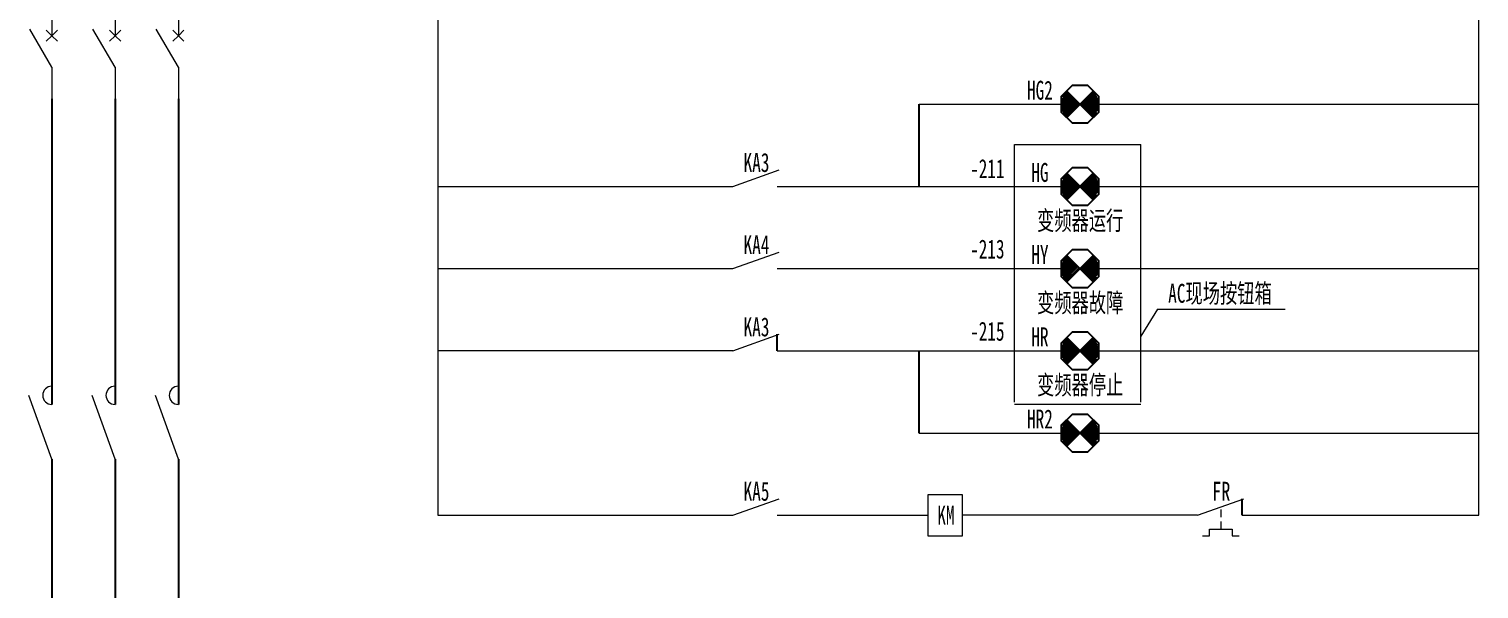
# Model space of a CAD drawing. Header units: millimetres. Extents: x 257344 to 1270023, y 272924 to 540726.
# Drawn here: x 793953 to 816870, y 304778 to 313635 of the extents above; entities that cross this region are included whole.
import ezdxf
from ezdxf.enums import TextEntityAlignment as Align

# ---------------------------------------------------------------- set-up
doc = ezdxf.new("R2010")
doc.units = ezdxf.units.MM
doc.linetypes.add('常规', pattern=[20, 10, 0, 10])
doc.layers.add('1轮廓实线层', color=7, linetype='Continuous', lineweight=18)
doc.layers.add('_0', color=7, linetype='Continuous', lineweight=25)
for name, color, linetype in [('BORDER', 7, 'Continuous'), ('MX', 3, 'Continuous'), ('TEXT', 4, 'Continuous'), ('动力平面导线层', 3, '常规'), ('标注-照明', 7, 'Continuous'), ('照明平面导线层', 3, 'Continuous')]:
    doc.layers.add(name, color=color, linetype=linetype)
doc.styles.add('IDQSTYLE', font='', dxfattribs={"width": 0.7})
doc.styles.add('标准', font='', dxfattribs={"width": 0.667})
doc.styles.get('IDQSTYLE').set_extended_font_data('NSimSun')
doc.styles.get('标准').set_extended_font_data('NSimSun')

# ---------------------------------------------------------------- blocks, each defined once
blk = doc.blocks.new('*U36')
at = {"layer": '1轮廓实线层'}
for p, q in [((0, 15), (0, 10)), ((0, 5), (-3.5, 11.06)), ((0, 10), (-0.88, 10.88)), ((0, 10), (-0.88, 9.12)), ((0, 10), (0.88, 10.88)), ((0, 10), (0.88, 9.12)), ((0, 5), (0, 0))]:
    blk.add_line(p, q, dxfattribs=at)

msp = doc.modelspace()

# ---------------------------------------------------------------- hatches: boundary and pattern name
at = {"linetype": 'ByBlock', "lineweight": 25}
h = msp.add_hatch(dxfattribs=at)
h.set_pattern_fill('ANSI31', color=3, scale=184.8, style=0)
h.set_pattern_definition([(45, (246161.657, 314639.135), (-16.3341666, 16.3341666), [])])
h.paths.add_polyline_path([(810564.01725, 312444.17404), (810355.11356, 312653.42488, 0.1991281417), (810268.33725, 312444.17404, 0.1986966109), (810354.76641, 312235.27036)])
h.paths.add_polyline_path([(810773.26809, 312653.07772), (810564.01725, 312444.17404), (810772.92093, 312234.9232, 0.1991281417), (810859.69725, 312444.17404, 0.1986966109)])
h = msp.add_hatch(dxfattribs=at)
h.set_pattern_fill('ANSI31', color=3, scale=184.8, style=0)
h.set_pattern_definition([(45, (246161.657, 313339.135), (-16.3341666, 16.3341666), [])])
h.paths.add_polyline_path([(810564.01725, 311144.17404), (810355.11356, 311353.42488, 0.1991281417), (810268.33725, 311144.17404, 0.1986966109), (810354.76641, 310935.27036)])
h.paths.add_polyline_path([(810773.26809, 311353.07772), (810564.01725, 311144.17404), (810772.92093, 310934.9232, 0.1991281417), (810859.69725, 311144.17404, 0.1986966109)])
h = msp.add_hatch(dxfattribs=at)
h.set_pattern_fill('ANSI31', color=2, scale=184.8, style=0)
h.set_pattern_definition([(45, (246161.657, 312039.135), (-16.3341666, 16.3341666), [])])
h.paths.add_polyline_path([(810564.01725, 309844.17404), (810355.11356, 310053.42488, 0.1991281417), (810268.33725, 309844.17404, 0.1986966109), (810354.76641, 309635.27036)])
h.paths.add_polyline_path([(810773.26809, 310053.07772), (810564.01725, 309844.17404), (810772.92093, 309634.9232, 0.1991281417), (810859.69725, 309844.17404, 0.1986966109)])
h = msp.add_hatch(dxfattribs=at)
h.set_pattern_fill('ANSI31', color=1, scale=184.8, style=0)
h.set_pattern_definition([(45, (246161.657, 310739.135), (-16.3341666, 16.3341666), [])])
h.paths.add_polyline_path([(810564.01725, 308544.17404), (810355.11356, 308753.42488, 0.1991281417), (810268.33725, 308544.17404, 0.1986966109), (810354.76641, 308335.27036)])
h.paths.add_polyline_path([(810773.26809, 308753.07772), (810564.01725, 308544.17404), (810772.92093, 308334.9232, 0.1991281417), (810859.69725, 308544.17404, 0.1986966109)])
h = msp.add_hatch(dxfattribs=at)
h.set_pattern_fill('ANSI31', color=1, scale=184.8, style=0)
h.set_pattern_definition([(45, (246161.657, 309439.135), (-16.3341666, 16.3341666), [])])
h.paths.add_polyline_path([(810564.01725, 307244.17404), (810355.11356, 307453.42488, 0.1991281417), (810268.33725, 307244.17404, 0.1986966109), (810354.76641, 307035.27036)])
h.paths.add_polyline_path([(810773.26809, 307453.07772), (810564.01725, 307244.17404), (810772.92093, 307034.9232, 0.1991281417), (810859.69725, 307244.17404, 0.1986966109)])

# ---------------------------------------------------------------- linework, layer by layer
at = {"color": 3, "linetype": 'ByBlock', "lineweight": 25}
for p, q in [((810773.26809, 312653.07772), (810354.76641, 312235.27036)), ((810772.92093, 312234.9232), (810355.11356, 312653.42488)), ((810773.26809, 311353.07772), (810354.76641, 310935.27036)), ((810772.92093, 310934.9232), (810355.11356, 311353.42488))]:
    msp.add_line(p, q, dxfattribs=at)
at = {"color": 2, "linetype": 'ByBlock', "lineweight": 25}
for p, q in [((810773.26809, 310053.07772), (810354.76641, 309635.27036)), ((810772.92093, 309634.9232), (810355.11356, 310053.42488))]:
    msp.add_line(p, q, dxfattribs=at)
at = {"color": 1, "linetype": 'ByBlock', "lineweight": 25}
for p, q in [((810773.26809, 308753.07772), (810354.76641, 308335.27036)), ((810772.92093, 308334.9232), (810355.11356, 308753.42488)), ((810773.26809, 307453.07772), (810354.76641, 307035.27036)), ((810772.92093, 307034.9232), (810355.11356, 307453.42488))]:
    msp.add_line(p, q, dxfattribs=at)
at = {"color": 0, "linetype": 'ByBlock', "lineweight": 20}
for p, q in [((812789.3375, 306034.62404), (812789.3375, 305914.02404)), ((812423.78805, 305944.17404), (808699.38209, 305944.17404)), ((812608.4375, 305617.88744), (812608.4375, 305726.42744)), ((812608.4375, 305726.42744), (812970.2375, 305726.42744)), ((812789.3375, 305847.02744), (812789.3375, 305726.42744)), ((812970.2375, 305726.42744), (812970.2375, 305617.88744)), ((812499.8975, 305617.88744), (812608.4375, 305617.88744)), ((812970.2375, 305617.88744), (813078.7775, 305617.88744))]:
    msp.add_line(p, q, dxfattribs=at)
at = {"color": 3, "linetype": 'ByBlock', "lineweight": 25}
for points in [[(810441.54258, 312739.85404), (810268.33725, 312566.64871), (810268.33725, 312321.69937), (810441.54258, 312148.49404), (810686.49191, 312148.49404), (810859.69725, 312321.69937), (810859.69725, 312566.64871), (810686.49191, 312739.85404)], [(810441.54258, 311439.85404), (810268.33725, 311266.64871), (810268.33725, 311021.69937), (810441.54258, 310848.49404), (810686.49191, 310848.49404), (810859.69725, 311021.69937), (810859.69725, 311266.64871), (810686.49191, 311439.85404)]]:
    msp.add_lwpolyline(points, close=True, dxfattribs=at)
at = {"color": 2, "linetype": 'ByBlock', "lineweight": 25}
msp.add_lwpolyline([(810441.54258, 310139.85404), (810268.33725, 309966.64871), (810268.33725, 309721.69937), (810441.54258, 309548.49404), (810686.49191, 309548.49404), (810859.69725, 309721.69937), (810859.69725, 309966.64871), (810686.49191, 310139.85404)], close=True, dxfattribs=at)
at = {"color": 1, "linetype": 'ByBlock', "lineweight": 25}
for points in [[(810441.54258, 308839.85404), (810268.33725, 308666.64871), (810268.33725, 308421.69937), (810441.54258, 308248.49404), (810686.49191, 308248.49404), (810859.69725, 308421.69937), (810859.69725, 308666.64871), (810686.49191, 308839.85404)], [(810441.54258, 307539.85404), (810268.33725, 307366.64871), (810268.33725, 307121.69937), (810441.54258, 306948.49404), (810686.49191, 306948.49404), (810859.69725, 307121.69937), (810859.69725, 307366.64871), (810686.49191, 307539.85404)]]:
    msp.add_lwpolyline(points, close=True, dxfattribs=at)
at = {"layer": 'BORDER', "linetype": 'ByBlock'}
for p, q in [((794313.95257, 312528.30282), (794313.95305, 307695.97584)), ((795313.95291, 312528.30282), (795313.95291, 307695.97584)), ((796313.95291, 312528.30282), (796313.95291, 307695.97584)), ((794313.95313, 306829.82664), (794313.95368, 301208.15958)), ((795313.95291, 306829.82664), (795313.95291, 301208.15958)), ((796313.95291, 306829.82664), (796313.95291, 301208.15958))]:
    msp.add_line(p, q, dxfattribs=at)
at = {"layer": 'MX', "color": 7, "linetype": 'ByBlock', "lineweight": 20}
for p, q in [((794313.95291, 306829.82664), (793953.05741, 307840.33404)), ((795313.95291, 306829.82664), (794953.05741, 307840.33404)), ((796313.95291, 306829.82664), (795953.05741, 307840.33404))]:
    msp.add_line(p, q, dxfattribs=at)
for centre in [(794313.95291, 307840.33404), (795313.95291, 307840.33404), (796313.95291, 307840.33404)]:
    msp.add_arc(centre, 144.3582, 89.999997225, 269.99999445, dxfattribs=at)
at = {"layer": '动力平面导线层', "color": 0}
for p, q in [((808023.84169, 311144.17404), (808023.84169, 312444.17404)), ((808023.84169, 307244.17404), (808023.84169, 308544.17404))]:
    msp.add_line(p, q, dxfattribs=at)
at = {"layer": '动力平面导线层', "color": 0, "linetype": 'ByBlock', "lineweight": -3, "ltscale": 100}
msp.add_line((813125.5293, 305944.17404), (813125.5293, 306205.60611), dxfattribs=at)
at = {"layer": '标注-照明', "linetype": 'ByBlock', "lineweight": 25, "ltscale": 100}
msp.add_line((805779.34613, 308544.17404), (805779.34613, 308805.60611), dxfattribs=at)
at = {"layer": '照明平面导线层', "color": 0, "linetype": 'ByBlock', "lineweight": 20}
for p, q in [((816870.43976, 305944.17404), (816870.26766, 321441.57434)), ((800415.02435, 317551.61735), (800415.02435, 305944.17404)), ((808023.84169, 312444.17404), (810268.33725, 312444.17404)), ((810859.69725, 312444.17404), (816870.36757, 312444.17404)), ((805077.60488, 311144.17404), (805808.71901, 311405.60611)), ((800414.99656, 311144.17404), (805077.60488, 311144.17404)), ((805779.34613, 311144.17404), (810268.33725, 311144.17404)), ((810859.69725, 311144.17404), (816870.41318, 311144.17404)), ((805077.60488, 309844.17404), (805808.71901, 310105.60611)), ((800414.99656, 309844.17404), (805077.60488, 309844.17404)), ((805779.34613, 309844.17404), (810268.33725, 309844.17404)), ((810859.69725, 309844.17404), (816870.44139, 309844.17404)), ((805077.60488, 308544.17404), (805808.71901, 308805.60611)), ((805077.60488, 308544.17404), (800414.99656, 308544.17404)), ((805779.34613, 308544.17404), (810268.33725, 308544.17404)), ((810859.69725, 308544.17404), (816870.42729, 308544.17404)), ((808023.84169, 307244.17404), (810268.33725, 307244.17404)), ((810859.69725, 307244.17404), (816870.30747, 307244.17404)), ((805077.60488, 305944.17404), (805808.71901, 306205.60611)), ((812423.78805, 305944.17404), (813154.90219, 306205.60611)), ((800414.99656, 305944.17404), (805077.60488, 305944.17404)), ((805779.34613, 305944.17404), (808163.63461, 305944.17404)), ((813125.5293, 305944.17404), (816870.4555, 305944.17404))]:
    msp.add_line(p, q, dxfattribs=at)
at = {"layer": '照明平面导线层', "color": 6, "linetype": 'ByBlock', "lineweight": 20}
for p, q in [((809529.62997, 311807.59092), (811525.60864, 311807.59092)), ((809530.53255, 307734.07247), (809530.53255, 311807.59092)), ((811525.60864, 307734.07247), (811525.60864, 311807.59092)), ((811790.4889, 309202.97481), (811525.60864, 308775.34779)), ((811790.4889, 309202.97481), (813809.12748, 309202.97481)), ((809529.62997, 307703.60698), (811525.60864, 307703.60698))]:
    msp.add_line(p, q, dxfattribs=at)
at = {"layer": '照明平面导线层', "color": 0, "linetype": 'ByBlock', "lineweight": 20}
msp.add_lwpolyline([(808163.63461, 306274.94738), (808699.38209, 306274.94738), (808699.38209, 305613.40069), (808163.63461, 305613.40069)], close=True, dxfattribs=at)

# ---------------------------------------------------------------- block references
at = {"layer": '_0', "color": 3, "linetype": 'ByBlock', "xscale": 100, "yscale": 100, "zscale": 100}
for p in [(794313.95291, 312528.30282), (795313.95291, 312528.30282), (796313.95291, 312528.30282)]:
    msp.add_blockref('*U36', p, dxfattribs=at)

# ---------------------------------------------------------------- texts
at = {"layer": 'TEXT', "color": 7, "linetype": 'ByBlock', "ltscale": 100}
for s, style, width, p in [('HG2', '标准', 0.667, (809930.82781, 312516.31181)), ('KA3', '标准', 0.667, (805451.33434, 311373.42504)), ('HG', '标准', 0.667, (809930.82781, 311216.31181)), ('变频器运行', '标准', 0.667, (810567.03024, 310455.68377)), ('KA4', '标准', 0.667, (805451.33434, 310073.42504)), ('HY', '标准', 0.667, (809930.82781, 309916.31181)), ('变频器故障', '标准', 0.667, (810567.03024, 309155.68377)), ('KA3', '标准', 0.667, (805451.33434, 308773.42504)), ('HR', '标准', 0.667, (809930.82781, 308616.31181)), ('变频器停止', '标准', 0.667, (810567.03024, 307855.68377)), ('HR2', '标准', 0.667, (809930.82781, 307316.31181)), ('KA5', '标准', 0.667, (805451.33434, 306173.42504)), ('FR', 'IDQSTYLE', 0.7, (812797.51751, 306173.42504)), ('KM', '标准', 0.667, (808445.04493, 305793.74054))]:
    msp.add_text(s, height=300, dxfattribs=dict(at, style=style, width=width)).set_placement(p, align=Align.CENTER)
at = {"layer": 'TEXT', "color": 2, "linetype": 'ByBlock', "ltscale": 100, "style": '标准', "width": 0.667}
for s, p in [('-211', (809099.56048, 311275.90103)), ('-213', (809099.56048, 310004.31276)), ('-215', (809099.56048, 308704.31276))]:
    msp.add_text(s, height=300, dxfattribs=at).set_placement(p, align=Align.CENTER)
at = {"layer": 'TEXT', "color": 6, "linetype": 'ByBlock', "ltscale": 100, "style": '标准', "width": 0.667}
msp.add_text('AC现场按钮箱', height=300, dxfattribs=at).set_placement((812776.60253, 309304.42983), align=Align.CENTER)

doc.saveas('drawing.dxf')
